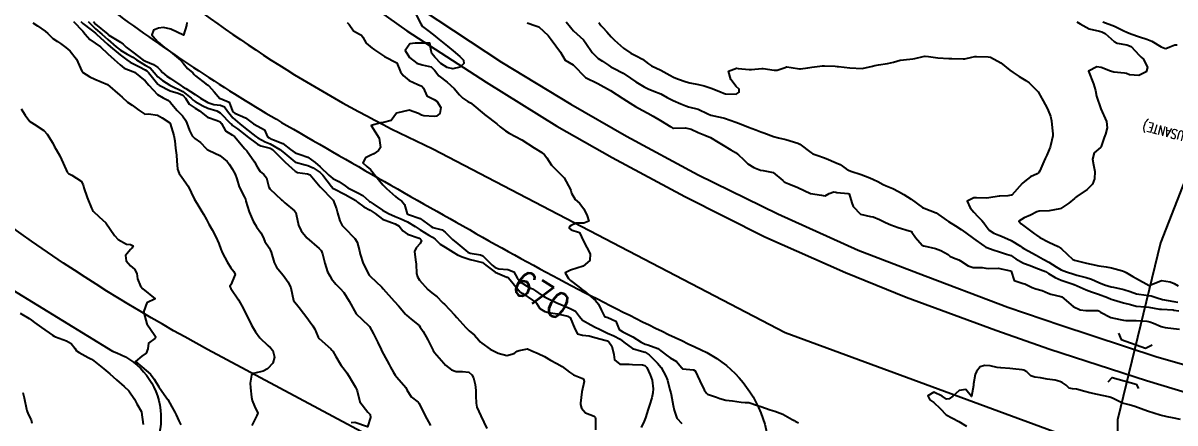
# Model space of a CAD drawing. Header units: metres. Extents: x 292545 to 299085, y 7450245 to 7463078.
# Drawn here: x 295336.5 to 295519.6, y 7462167.7 to 7462231.4 of the extents above; entities that cross this region are included whole.
import ezdxf
from ezdxf.enums import TextEntityAlignment as Align

# ---------------------------------------------------------------- set-up
doc = ezdxf.new("R2010")
doc.units = ezdxf.units.M
for name, color, linetype in [('Cotas', 45, 'Continuous'), ('Curvas de Nivel 1m', 11, 'Continuous'), ('Curvas de Nivel 5m', 15, 'Continuous'), ('Hidrografia', 140, 'Continuous'), ('Linha Férrea', 20, 'Continuous'), ('Pontes e viadutos', 190, 'Continuous'), ('TEXTO', 45, 'Continuous'), ('Vias Primárias', 230, 'Continuous')]:
    doc.layers.add(name, color=color, linetype=linetype)
doc.styles.add('ROMANS', font='romans', dxfattribs={"height": 0.2})
doc.styles.add('Style-STANDARD', font='STANDARD.shx')

msp = doc.modelspace()

# ---------------------------------------------------------------- linework, layer by layer
at = {"layer": 'Curvas de Nivel 1m', "flags": 128}
for points, elevation in [([(295345.66, 7462231.63), (295346.01, 7462231.31), (295347.29, 7462230.31), (295347.99, 7462229.76), (295348.16, 7462229.6), (295349.97, 7462227.94), (295350.36, 7462227.58), (295351.94, 7462226.29), (295352.98, 7462225.54), (295353.53, 7462225.14), (295353.93, 7462224.93), (295355.02, 7462224.42), (295355.92, 7462223.92), (295356.16, 7462223.75), (295356.41, 7462223.51), (295357.89, 7462221.64), (295357.97, 7462221.57), (295358.1, 7462221.49), (295359.88, 7462220.57), (295361.13, 7462220.2), (295361.87, 7462219.88), (295362.31, 7462219.43), (295362.87, 7462218.44), (295363.85, 7462217.81), (295364.55, 7462217.4), (295365.83, 7462216.41), (295367.32, 7462215.88), (295367.82, 7462215.67), (295368.06, 7462215.37), (295368.65, 7462214.2), (295369.79, 7462213.53), (295370.1, 7462213.34), (295371.77, 7462211.37), (295371.82, 7462211.32), (295372.04, 7462211.05), (295373.29, 7462209.3), (295373.73, 7462208.49), (295374.19, 7462207.76), (295374.76, 7462207.28), (295375.18, 7462206.74), (295375.55, 7462205.27), (295375.7, 7462205), (295377.58, 7462203.25), (295377.67, 7462203.17), (295378.13, 7462202.78), (295379.66, 7462201.5), (295379.77, 7462201.34), (295379.83, 7462201.23), (295379.91, 7462200.97), (295380.26, 7462199.22), (295380.7, 7462198.3), (295381.6, 7462197.2), (295383.59, 7462195.5), (295383.86, 7462195.18), (295384.09, 7462194.66), (295384.46, 7462193.17), (295384.91, 7462191.8), (295385.24, 7462191.16), (295385.53, 7462190.69), (295386.2, 7462189.83), (295386.92, 7462189.14), (295387.5, 7462188.49), (295388.34, 7462187.12), (295389.46, 7462185.11), (295391.43, 7462183.22), (295391.55, 7462183.09), (295392.23, 7462181.89), (295392.65, 7462181.07), (295392.89, 7462180.55), (295393.4, 7462179.41), (295393.57, 7462179.06), (295393.79, 7462178.66), (295394.69, 7462177.05), (295394.92, 7462176.61), (295395.35, 7462175.84), (295395.67, 7462175.36), (295395.93, 7462175.03), (295397.32, 7462173.39), (295397.53, 7462173.02), (295398.2, 7462171.9), (295399.29, 7462171.05), (295399.36, 7462170.99), (295399.45, 7462170.83), (295400.36, 7462168.98), (295401.25, 7462167.31)], 674), ([(295346.85, 7462231.62), (295348, 7462230.47), (295349.03, 7462229.59), (295349.97, 7462228.76), (295351.31, 7462227.57), (295351.96, 7462227.07), (295353.05, 7462226.44), (295353.94, 7462225.94), (295354.54, 7462225.52), (295355.92, 7462224.69), (295356.67, 7462224.24), (295357.35, 7462223.5), (295357.91, 7462222.82), (295358.65, 7462222.23), (295359.84, 7462221.46), (295359.89, 7462221.43), (295359.93, 7462221.42), (295361.88, 7462220.47), (295363.23, 7462219.42), (295363.54, 7462219.09), (295363.86, 7462218.86), (295365.08, 7462218.17), (295365.85, 7462217.8), (295367.27, 7462217.38), (295367.84, 7462217.09), (295369.54, 7462215.34), (295369.67, 7462215.2), (295369.81, 7462215.09), (295370.59, 7462214.54), (295371.8, 7462213.59), (295372.14, 7462213.32), (295373.78, 7462212.07), (295374.31, 7462211.82), (295375.77, 7462211.46), (295376.13, 7462211.27), (295377.75, 7462209.67), (295378.17, 7462209.25), (295379.73, 7462207.79), (295380.11, 7462207.61), (295381.72, 7462207.39), (295382.16, 7462207.2), (295383.7, 7462205.3), (295383.81, 7462205.18), (295385.67, 7462203.29), (295385.81, 7462203.16), (295386.31, 7462201.8), (295386.49, 7462201.15), (295386.86, 7462199.91), (295387.24, 7462199.14), (295387.43, 7462198.94), (295387.62, 7462198.77), (295389.22, 7462197.11), (295389.6, 7462196.49), (295389.99, 7462195.11), (295390.08, 7462194.6), (295390.56, 7462193.1), (295391.53, 7462191.26), (295391.61, 7462191.16), (295391.69, 7462191.09), (295393.51, 7462189.32), (295393.75, 7462189.06), (295395.48, 7462187.11), (295395.55, 7462187.04), (295396.16, 7462186.35), (295397.31, 7462185.02), (295397.46, 7462184.87), (295398.19, 7462184.27), (295399.44, 7462183.23), (295399.65, 7462182.99), (295400.1, 7462182.31), (295400.85, 7462180.98), (295401.4, 7462179.88), (295401.7, 7462179.27), (295401.89, 7462178.96), (295403.37, 7462177.23), (295403.63, 7462176.95), (295404.6, 7462176.17), (295405.35, 7462175.92), (295406.35, 7462175.91), (295407.35, 7462175.81), (295407.85, 7462175.4), (295408.1, 7462174.89), (295408.37, 7462173.84), (295408.48, 7462172.88), (295408.49, 7462172.07), (295408.52, 7462170.88), (295408.65, 7462170.24), (295409.27, 7462168.88), (295410.21, 7462166.87)], 673), ([(295347.68, 7462231.61), (295348.01, 7462231.17), (295349.95, 7462229.58), (295349.98, 7462229.55), (295350.14, 7462229.42), (295351.97, 7462228.3), (295352.41, 7462227.99), (295352.88, 7462227.55), (295353.95, 7462226.73), (295355.55, 7462225.51), (295355.93, 7462225.31), (295357.22, 7462224.78), (295357.92, 7462224.27), (295358.31, 7462223.88), (295358.66, 7462223.48), (295359.33, 7462222.89), (295359.9, 7462222.52), (295361.58, 7462221.44), (295361.89, 7462221.24), (295362.37, 7462220.95), (295363.87, 7462220), (295364.69, 7462219.4), (295365.86, 7462218.7), (295366.82, 7462218.41), (295367.85, 7462218.3), (295368.52, 7462218.03), (295368.97, 7462217.35), (295369.83, 7462216.29), (295370.93, 7462215.33), (295371.81, 7462214.63), (295373.5, 7462213.3), (295373.79, 7462213.09), (295374.99, 7462212.48), (295375.78, 7462212.14), (295377.3, 7462211.25), (295377.77, 7462210.89), (295379.69, 7462209.28), (295379.74, 7462209.25), (295379.79, 7462209.23), (295381.36, 7462208.83), (295381.74, 7462208.72), (295382.6, 7462208.33), (295383.73, 7462207.59), (295384.15, 7462207.18), (295385.5, 7462205.36), (295385.64, 7462205.16), (295385.7, 7462205.1), (295385.82, 7462205.04), (295387.69, 7462204.1), (295389.39, 7462203.11), (295389.67, 7462202.89), (295390.67, 7462202.1), (295391.66, 7462201.61), (295392.48, 7462201.07), (295393.64, 7462200.18), (295395.05, 7462199.63), (295395.63, 7462199.43), (295396.28, 7462199.03), (295396.88, 7462198.29), (295397.61, 7462197.79), (295399.45, 7462197.14), (295399.6, 7462197.05), (295399.68, 7462196.99), (295399.83, 7462196.76), (295399.6, 7462196.29), (295399, 7462195.59), (295398.75, 7462195), (295398.88, 7462193.68), (295398.98, 7462193), (295399.03, 7462191.5), (295399.18, 7462190.99), (295399.53, 7462190.46), (295400.87, 7462188.98), (295401.5, 7462188.46), (295402.34, 7462187.81), (295403.11, 7462186.95), (295403.3, 7462186.77), (295403.48, 7462186.61), (295405.08, 7462184.92), (295405.46, 7462184.51), (295406.88, 7462182.91), (295407.43, 7462182.41), (295408.25, 7462181.71), (295408.97, 7462180.88), (295409.17, 7462180.64), (295409.41, 7462180.43), (295410.77, 7462179.48), (295411.39, 7462179.14), (295412.05, 7462178.84), (295413.38, 7462178.45), (295414.58, 7462178.81), (295415.06, 7462179.13), (295415.39, 7462179.27), (295416.68, 7462179.5), (295417.39, 7462179.22), (295418.38, 7462178.77), (295419.38, 7462178.29), (295420.35, 7462177.72), (295421.37, 7462177.2), (295422.19, 7462176.72), (295423.35, 7462175.81), (295424.03, 7462175.38), (295425.34, 7462174.85), (295425.45, 7462174.8), (295425.61, 7462174.69), (295425.69, 7462174.33), (295425.31, 7462172.69), (295425.12, 7462170.87), (295425.12, 7462170.69), (295425.29, 7462170.08), (295425.93, 7462169.33), (295427.27, 7462168.82), (295427.46, 7462168.66), (295427.52, 7462168.41), (295427.53, 7462166.66)], 672), ([(295398.82, 7462233), (295399.75, 7462231.25), (295399.88, 7462230.99), (295400, 7462230.84), (295401.06, 7462230.04), (295401.99, 7462229.29), (295402.4, 7462228.96), (295403.96, 7462227.69), (295404.87, 7462226.93), (295405.94, 7462226.07), (295406.51, 7462225.48), (295406.58, 7462224.91), (295405.93, 7462224.34), (295404.8, 7462224.06), (295403.93, 7462224.28), (295402.91, 7462224.95), (295401.94, 7462225.96), (295401.48, 7462226.5), (295401.36, 7462226.97), (295401.16, 7462228.15), (295399.97, 7462228.15), (295398.82, 7462228.16), (295397.97, 7462228.04), (295397.23, 7462227.02), (295397.95, 7462225.87), (295399.12, 7462225), (295399.93, 7462224.7), (295401.35, 7462224.39), (295401.92, 7462223.87), (295402.59, 7462222.95), (295403.9, 7462221.94), (295405.04, 7462220.93), (295405.87, 7462219.95), (295406.39, 7462219.43), (295407.23, 7462218.9), (295407.64, 7462218.68), (295407.86, 7462218.53), (295409.78, 7462216.87), (295409.84, 7462216.82), (295410.06, 7462216.65), (295411.82, 7462215.31), (295412.35, 7462214.84), (295413.18, 7462214.21), (295413.8, 7462213.85), (295415.79, 7462212.8), (295417.77, 7462211.53), (295418.98, 7462210.76), (295419.41, 7462210.41), (295419.75, 7462209.9), (295420.53, 7462208.74), (295421.73, 7462207.52), (295422.51, 7462206.72), (295423.51, 7462204.9), (295423.57, 7462204.71), (295423.69, 7462204.3), (295424.29, 7462203.31), (295424.97, 7462202.69), (295425.66, 7462201.79), (295426.18, 7462200.67), (295426.46, 7462199.85), (295425.63, 7462199.51), (295424.45, 7462199.52), (295423.63, 7462199.16), (295423.36, 7462198.98), (295423.31, 7462198.71), (295423.62, 7462198.46), (295424.96, 7462198.03), (295425.6, 7462196.68), (295426.64, 7462194.67), (295426.63, 7462193.6), (295425.55, 7462192.68), (295423.55, 7462192.07), (295422.66, 7462191.6), (295423.21, 7462190.71), (295423.53, 7462190.39), (295424.83, 7462189.37), (295425.51, 7462188.87), (295425.75, 7462188.68), (295427.49, 7462187.23), (295427.97, 7462186.66), (295428.41, 7462185.71), (295428.95, 7462184.65), (295429.45, 7462184.51), (295430.74, 7462183.91), (295431.26, 7462182.61), (295431.36, 7462182.53), (295431.43, 7462182.49), (295431.83, 7462182.21), (295433.42, 7462181.45), (295434.79, 7462180.58), (295435.41, 7462180.29), (295435.82, 7462180.15), (295437.4, 7462179.56), (295438.77, 7462178.53), (295439.38, 7462178.1), (295440.39, 7462177.52), (295441.21, 7462176.5), (295441.26, 7462176.4), (295441.36, 7462176.32), (295443.09, 7462176.2), (295443.36, 7462176.03), (295444.08, 7462174.46), (295444.8, 7462172.98), (295445.13, 7462172.45), (295445.31, 7462172.31), (295446.74, 7462171.86), (295447.3, 7462171.62), (295448.24, 7462171.35), (295449.3, 7462171.23), (295450.66, 7462171.03), (295451.3, 7462170.99), (295451.9, 7462170.97), (295453.29, 7462170.53), (295453.78, 7462170.35), (295455.29, 7462169.81), (295456.01, 7462169.59), (295457.28, 7462169.14), (295458.77, 7462168.29), (295459.1, 7462168.12), (295459.26, 7462168.04), (295459.81, 7462167.73)], 669), ([(295422.85, 7462231.56), (295423.52, 7462230.71), (295423.73, 7462230.43), (295424, 7462230.15), (295425.59, 7462228.68), (295425.98, 7462228.19), (295426.98, 7462226.67), (295427.94, 7462225.75), (295428.61, 7462225.32), (295429.58, 7462224.64), (295429.8, 7462224.5), (295429.93, 7462224.42), (295430.35, 7462224.21), (295431.92, 7462223.37), (295433.05, 7462222.6), (295433.9, 7462222.02), (295435.25, 7462221.21), (295435.89, 7462220.9), (295436.79, 7462220.55), (295437.88, 7462220.08), (295438.89, 7462219.54), (295439.87, 7462219.06), (295441.1, 7462218.5), (295441.86, 7462218.17), (295442.3, 7462218.04), (295443.85, 7462217.64), (295445.35, 7462216.94), (295445.84, 7462216.72), (295447.09, 7462216.43), (295447.83, 7462216.28), (295448.02, 7462216.23), (295449.83, 7462215.61), (295450.69, 7462215.26), (295451.82, 7462214.8), (295452.99, 7462214.36), (295453.81, 7462214.05), (295454.25, 7462213.9), (295455.8, 7462213.34), (295456.59, 7462213.11), (295457.79, 7462212.84), (295459.66, 7462212.28), (295459.78, 7462212.22), (295459.98, 7462212.08), (295461.77, 7462210.75), (295462.09, 7462210.58), (295463, 7462210.24), (295463.58, 7462210.05), (295463.76, 7462209.98), (295464.19, 7462209.8), (295465.75, 7462209.13), (295466.4, 7462208.85), (295467.35, 7462208.19), (295467.74, 7462207.94), (295468.11, 7462207.8), (295469.73, 7462207.27), (295471.15, 7462206.72), (295471.72, 7462206.47), (295472.38, 7462206.13), (295473.25, 7462205.66), (295473.71, 7462205.46), (295474.78, 7462205.02), (295475.7, 7462204.58), (295476.56, 7462204.08), (295477.68, 7462203.32), (295479.51, 7462202.04), (295479.61, 7462201.98), (295479.66, 7462201.97), (295479.77, 7462201.93), (295481.65, 7462201.19), (295483.32, 7462200), (295483.64, 7462199.78), (295484.75, 7462199.1), (295485.63, 7462198.51), (295486.39, 7462197.96), (295487.61, 7462197.1), (295489.23, 7462195.93), (295489.59, 7462195.73), (295490.91, 7462195.23), (295491.58, 7462195.01), (295492.86, 7462194.61), (295493.58, 7462194.36), (295493.89, 7462194.19), (295494.36, 7462193.87), (295495.11, 7462193.4), (295495.56, 7462193.18), (295496.62, 7462192.78), (295497.55, 7462192.42), (295499.05, 7462191.81), (295499.54, 7462191.53), (295500.59, 7462190.86), (295501.53, 7462190.46), (295503.48, 7462189.81), (295503.52, 7462189.79), (295503.62, 7462189.76), (295505.51, 7462188.93), (295506.36, 7462188.58), (295507.51, 7462188.2), (295508.92, 7462187.7), (295509.5, 7462187.45), (295509.88, 7462187.3), (295511.49, 7462186.87), (295512.57, 7462186.57), (295513.48, 7462186.34), (295514.91, 7462186.2), (295515.48, 7462186.16), (295517.21, 7462185.86), (295517.48, 7462185.83), (295519.34, 7462185.71), (295519.47, 7462185.69), (295520.28, 7462185.56)], 667), ([(295508.17, 7462231.56), (295510.01, 7462230.85), (295511.51, 7462230.15), (295512, 7462229.92), (295512.63, 7462229.65), (295513.99, 7462229.19), (295515.19, 7462228.82), (295515.98, 7462228.46), (295517.46, 7462227.6), (295517.97, 7462227.37), (295518.21, 7462227.34), (295518.85, 7462227.58), (295519.63, 7462227.92), (295519.98, 7462227.91)], 664), ([(295338.01, 7462231.4), (295338.79, 7462230.92), (295339.99, 7462230.09), (295340.4, 7462229.69), (295341.21, 7462228.91), (295341.97, 7462228.41), (295342.45, 7462228.14), (295343.09, 7462227.66), (295343.55, 7462227.25), (295343.96, 7462226.9), (295344.99, 7462225.64), (295345.81, 7462223.73), (295345.86, 7462223.63), (295345.91, 7462223.56), (295347.12, 7462222.82), (295347.9, 7462222.42), (295349.89, 7462221.58), (295351.87, 7462219.9), (295352.23, 7462219.55), (295353.08, 7462218.76), (295353.85, 7462218.31), (295354.9, 7462217.52), (295355.84, 7462216.89), (295356.42, 7462216.92), (295357.84, 7462216.71), (295358.62, 7462216.27), (295359.82, 7462215.5), (295359.86, 7462215.46), (295359.89, 7462215.39), (295360.43, 7462213.45), (295360.6, 7462212.63), (295360.72, 7462211.45), (295360.87, 7462210.33), (295360.93, 7462209.45), (295361.05, 7462208.13), (295361.33, 7462207.44), (295361.72, 7462206.87), (295362.71, 7462205.43), (295363.67, 7462203.42), (295364.44, 7462202.18), (295364.92, 7462201.4), (295365.19, 7462200.94), (295365.64, 7462200.1), (295366.04, 7462199.39), (295366.55, 7462198.45), (295367.11, 7462197.37), (295367.59, 7462196.3), (295367.95, 7462195.37), (295368.19, 7462194.75), (295368.91, 7462193.36), (295369.54, 7462192.4), (295370.02, 7462191.83), (295370.23, 7462191.34), (295369.52, 7462189.72), (295369.38, 7462189.49), (295369.39, 7462189.35), (295369.51, 7462189.14), (295370.72, 7462187.33), (295371, 7462186.85), (295371.47, 7462185.98), (295371.82, 7462185.32), (295372.16, 7462184.61), (295372.81, 7462183.31), (295373.42, 7462182.22), (295374.13, 7462181.29), (295375.4, 7462180.04), (295375.82, 7462179.7), (295376.2, 7462179.27), (295376.45, 7462178.19), (295376.2, 7462177.27), (295375.35, 7462176.37), (295374.66, 7462175.97), (295373.35, 7462175.68), (295373.03, 7462175.62), (295372.78, 7462175.31), (295372.6, 7462174.04), (295372.63, 7462173.31), (295372.78, 7462171.82), (295372.89, 7462171.3), (295373.28, 7462170.38), (295373.79, 7462169.29), (295373.66, 7462168.9), (295373.26, 7462168.17), (295372.85, 7462167.31)], 676), ([(295362.53, 7462231.43), (295362.48, 7462230.96), (295361.98, 7462229.44), (295360, 7462230.41), (295358.83, 7462230.64), (295358, 7462230.58), (295357.24, 7462230.25), (295356.98, 7462229.5), (295357.41, 7462228.92), (295357.97, 7462228.35), (295358.97, 7462227.47), (295359.95, 7462226.78), (295361.51, 7462225.44), (295361.93, 7462224.96), (295362.61, 7462224.12), (295363.49, 7462223.42), (295363.7, 7462223.2), (295363.91, 7462222.95), (295365.57, 7462221.72), (295365.89, 7462221.51), (295366.03, 7462221.39), (295366.85, 7462220.41), (295367.76, 7462219.37), (295367.86, 7462219.36), (295369.27, 7462218.76), (295369.79, 7462217.34), (295369.84, 7462217.25), (295370.15, 7462217.03), (295371.83, 7462216.26), (295373.12, 7462215.31), (295373.81, 7462214.96), (295374.89, 7462214.37), (295375.37, 7462213.28), (295375.6, 7462213.08), (295375.79, 7462212.99), (295376.28, 7462212.78), (295377.78, 7462212.19), (295379.03, 7462211.24), (295379.77, 7462210.71), (295380.54, 7462210.44), (295381.76, 7462210.02), (295382.91, 7462209.19), (295383.74, 7462208.49), (295385.09, 7462207.17), (295385.72, 7462206.62), (295386.69, 7462206.13), (295387.71, 7462205.46), (295388.14, 7462205.13), (295389.69, 7462204.34), (295390.52, 7462203.94), (295391.47, 7462203.08), (295391.57, 7462202.98), (295391.67, 7462202.92), (295392.13, 7462202.62), (295393.66, 7462201.58), (295394.59, 7462201.05), (295395.65, 7462200.56), (295396.43, 7462200.24), (295397.63, 7462199.71), (295398.83, 7462199), (295399.62, 7462198.48), (295400.99, 7462197.6), (295401.61, 7462197.28), (295401.8, 7462197.16), (295401.99, 7462196.96), (295402.8, 7462196.16), (295403.59, 7462195.73), (295404.88, 7462194.93), (295405.58, 7462194.46), (295406.31, 7462194.18), (295407.56, 7462193.76), (295408.27, 7462193.6), (295409.56, 7462193.24), (295410.08, 7462192.86), (295411.54, 7462191.75), (295413.43, 7462190.94), (295413.53, 7462190.92), (295413.6, 7462190.89), (295413.65, 7462190.83), (295414.42, 7462189.91), (295415.32, 7462188.8), (295415.39, 7462188.69), (295415.5, 7462188.61), (295415.94, 7462188.35), (295417.49, 7462187.29), (295417.79, 7462187.08), (295418.12, 7462186.77), (295418.67, 7462185.96), (295419.47, 7462185.45), (295420.02, 7462185.3), (295421.47, 7462185.07), (295423.13, 7462184.71), (295423.46, 7462184.51), (295424.24, 7462182.7), (295424.66, 7462181.93), (295425.42, 7462181.7), (295426.51, 7462181.58), (295427.42, 7462181.33), (295429.2, 7462180.85), (295429.41, 7462180.78), (295429.51, 7462180.74), (295429.65, 7462180.64), (295430.08, 7462179.95), (295430.43, 7462178.62), (295430.55, 7462177.79), (295431.37, 7462177.11), (295432.88, 7462177.08), (295433.37, 7462177.04), (295434.98, 7462176.96), (295435.37, 7462176.87), (295435.53, 7462176.74), (295435.66, 7462176.57), (295436.18, 7462175.39), (295436.49, 7462174.55), (295436.7, 7462173.18), (295436.62, 7462172.55), (295436.48, 7462171.73), (295436.11, 7462170.56), (295435.9, 7462169.95), (295435.47, 7462168.57), (295435.26, 7462168.04), (295434.79, 7462167.03)], 671), ([(295416.63, 7462231.41), (295418, 7462230.92), (295418.47, 7462230.77), (295419.99, 7462229.37), (295420.48, 7462228.75), (295421.95, 7462226.73), (295422.67, 7462225.45), (295423.93, 7462224.7), (295425.91, 7462222.68), (295427.9, 7462221.76), (295429.88, 7462220.63), (295431.87, 7462219.36), (295433.02, 7462218.6), (295433.86, 7462218.08), (295434.92, 7462217.5), (295435.84, 7462217.01), (295436.69, 7462216.55), (295437.83, 7462215.87), (295439.5, 7462214.83), (295439.81, 7462214.64), (295439.93, 7462214.63), (295441.82, 7462214.72), (295442.74, 7462214.48), (295443.81, 7462213.95), (295444.88, 7462213.53), (295445.8, 7462213.15), (295447.01, 7462212.43), (295447.79, 7462211.92), (295449.01, 7462211.17), (295449.77, 7462210.75), (295450.27, 7462210.39), (295451.03, 7462209.65), (295451.75, 7462208.94), (295452.66, 7462208.36), (295453.74, 7462207.98), (295454.16, 7462207.92), (295455.73, 7462207.58), (295457.31, 7462206.31), (295457.52, 7462206.11), (295457.71, 7462205.98), (295458.24, 7462205.76), (295459.7, 7462205.22), (295461.69, 7462204.26), (295463.44, 7462203.99), (295463.69, 7462203.91), (295464.03, 7462203.88), (295464.65, 7462204.22), (295465.4, 7462204.51), (295465.7, 7462204.44), (295465.88, 7462204.39), (295467.69, 7462204.24), (295467.83, 7462204.18), (295468.25, 7462202.75), (295468.49, 7462202.18), (295469.66, 7462200.97), (295471.22, 7462200.57), (295471.65, 7462200.54), (295472.66, 7462200.12), (295473.32, 7462199.79), (295473.64, 7462199.63), (295474.48, 7462199.26), (295475.63, 7462198.85), (295477.37, 7462198.33), (295477.62, 7462198.27), (295477.73, 7462198.18), (295477.79, 7462198.07), (295478.41, 7462197.26), (295479.45, 7462196.04), (295479.53, 7462195.98), (295479.59, 7462195.94), (295479.73, 7462195.91), (295481.59, 7462195.47), (295482.44, 7462195.16), (295483.58, 7462194.54), (295483.87, 7462194.29), (295484.45, 7462193.99), (295485.29, 7462193.7), (295485.57, 7462193.55), (295486.76, 7462192.75), (295487.56, 7462192.49), (295489, 7462192.49), (295489.56, 7462192.36), (295489.96, 7462192.33), (295491.56, 7462192.34), (295493.47, 7462191.96), (295493.55, 7462191.93), (295493.58, 7462191.91), (295493.62, 7462191.88), (295494.08, 7462190.42), (295495.52, 7462189.9), (295495.8, 7462189.85), (295496.95, 7462189.27), (295497.52, 7462189.07), (295498.54, 7462188.79), (295499.51, 7462188.37), (295499.92, 7462188.22), (295501.5, 7462187.84), (295501.67, 7462187.78), (295503.48, 7462186.27), (295504.59, 7462185.75), (295505.47, 7462185.64), (295507.37, 7462185.61), (295507.47, 7462185.59), (295507.82, 7462185.35), (295509.46, 7462184.5), (295510.92, 7462184.22), (295511.46, 7462184.1), (295511.84, 7462184.05), (295513.46, 7462184.03), (295515.16, 7462183.92), (295515.46, 7462183.88), (295515.67, 7462183.83), (295516.23, 7462183.61), (295517.45, 7462183.08), (295518.1, 7462182.93), (295519.44, 7462182.77), (295520.37, 7462182.63)], 668), ([(295428.01, 7462231.47), (295428.35, 7462231), (295428.65, 7462230.65), (295429.31, 7462229.95), (295429.99, 7462229.19), (295430.51, 7462228.62), (295431.96, 7462227.36), (295433.1, 7462226.6), (295433.95, 7462226.17), (295434.97, 7462225.6), (295435.94, 7462224.86), (295436.42, 7462224.56), (295437.92, 7462223.88), (295439.33, 7462223.1), (295439.91, 7462222.78), (295440.56, 7462222.5), (295441.9, 7462222.04), (295442.52, 7462221.86), (295443.89, 7462221.57), (295444.81, 7462221.37), (295445.89, 7462221.02), (295447.37, 7462220.43), (295447.88, 7462220.23), (295448.17, 7462220.12), (295449.88, 7462220.04), (295450.33, 7462220.39), (295450.34, 7462220.85), (295449.89, 7462221.28), (295449.01, 7462222.41), (295448.65, 7462223.69), (295449.93, 7462224.17), (295450.17, 7462224.15), (295451.93, 7462224), (295452.3, 7462223.99), (295453.93, 7462224.14), (295454.14, 7462224.14), (295455.93, 7462223.86), (295456.37, 7462223.87), (295457.66, 7462224.3), (295457.86, 7462224.38), (295457.93, 7462224.39), (295458.6, 7462224.29), (295459.93, 7462224.1), (295460.1, 7462224.1), (295461.29, 7462224.26), (295461.93, 7462224.34), (295463.61, 7462224.56), (295463.94, 7462224.58), (295465.63, 7462224.52), (295465.94, 7462224.48), (295466.17, 7462224.45), (295467.93, 7462224.25), (295469.93, 7462224.16), (295471.57, 7462224.51), (295471.94, 7462224.59), (295472.51, 7462224.7), (295473.94, 7462224.95), (295474.88, 7462225.17), (295475.95, 7462225.44), (295477.48, 7462225.6), (295477.95, 7462225.66), (295478.26, 7462225.74), (295479.59, 7462226.04), (295479.89, 7462226.11), (295479.95, 7462226.11), (295480.44, 7462226.04), (295481.95, 7462225.83), (295483.69, 7462225.73), (295483.95, 7462225.75), (295484.18, 7462225.75), (295485.95, 7462225.68), (295486.22, 7462225.7), (295487.34, 7462225.96), (295487.84, 7462226.07), (295487.95, 7462226.07), (295488.07, 7462226.07), (295489.95, 7462225.99), (295490.33, 7462225.92), (295491.94, 7462225.04), (295493.39, 7462223.89), (295493.92, 7462223.49), (295494.89, 7462222.84), (295495.91, 7462222.22), (295496.46, 7462221.84), (295497.89, 7462220.42), (295498.11, 7462220.05), (295498.23, 7462219.82), (295498.69, 7462219), (295499.34, 7462217.81), (295499.5, 7462217.46), (295499.84, 7462216.54), (295500.01, 7462215.8), (295500.19, 7462214.18), (295500.22, 7462213.8), (295500.21, 7462213.41), (295499.85, 7462211.81), (295499.78, 7462211.62), (295499.25, 7462210.33), (295499.02, 7462209.82), (295498.63, 7462208.94), (295498.16, 7462207.83), (295497.99, 7462207.57), (295497.73, 7462207.4), (295496.68, 7462206.88), (295495.72, 7462206.18), (295495.37, 7462205.86), (295493.69, 7462203.99), (295493.62, 7462203.96), (295493.09, 7462203.89), (295491.78, 7462203.82), (295491.69, 7462203.81), (295490.07, 7462203.54), (295489.69, 7462203.5), (295488.08, 7462203.55), (295487.69, 7462203.55), (295486.59, 7462203.05), (295487.07, 7462201.96), (295487.66, 7462201.26), (295488.31, 7462200.6), (295488.96, 7462199.93), (295489.28, 7462199.56), (295489.63, 7462199.02), (295490.1, 7462198.4), (295490.84, 7462197.91), (295491.62, 7462197.6), (295492.07, 7462197.45), (295493.61, 7462196.75), (295495.06, 7462195.86), (295495.37, 7462195.64), (295495.59, 7462195.5), (295496.31, 7462195.12), (295497.58, 7462194.42), (295498.68, 7462193.82), (295499.57, 7462193.32), (295500.78, 7462192.57), (295501.55, 7462192.12), (295502.38, 7462191.77), (295503.54, 7462191.39), (295504.05, 7462191.24), (295505.53, 7462190.86), (295506.4, 7462190.59), (295507.53, 7462190.06), (295508.43, 7462189.7), (295509.52, 7462189.41), (295509.87, 7462189.33), (295511.52, 7462188.99), (295512.5, 7462188.64), (295513.51, 7462188.27), (295515.09, 7462188.04), (295515.51, 7462188.02), (295515.87, 7462187.97), (295516.97, 7462187.6), (295517.5, 7462187.44), (295517.68, 7462187.4), (295519.49, 7462187.04), (295520.12, 7462186.93)], 666), ([(295336.18, 7462217.74), (295336.79, 7462216.69), (295337.57, 7462215.72), (295337.82, 7462215.52), (295338.25, 7462215.28), (295339.8, 7462214.25), (295340.33, 7462213.69), (295341.21, 7462212.26), (295341.49, 7462211.68), (295341.77, 7462211.22), (295342.33, 7462210.24), (295342.6, 7462209.67), (295343.35, 7462208.03), (295343.5, 7462207.65), (295343.59, 7462207.52), (295343.72, 7462207.44), (295344.23, 7462207.14), (295345.71, 7462206.2), (295346.05, 7462205.63), (295346.17, 7462205.15), (295346.67, 7462203.62), (295347.37, 7462201.9), (295347.51, 7462201.61), (295347.65, 7462201.43), (295348.57, 7462200.52), (295349.63, 7462199.58), (295351.03, 7462197.57), (295351.6, 7462196.95), (295352.93, 7462196.2), (295353.59, 7462196.12), (295353.99, 7462195.94), (295353.76, 7462195.54), (295353.58, 7462195.35), (295352.75, 7462194.37), (295352.88, 7462193.55), (295353.55, 7462192.72), (295354.22, 7462192.21), (295354.56, 7462191.52), (295354.69, 7462190.69), (295355.13, 7462189.52), (295355.51, 7462189.09), (295357.48, 7462187.49), (295356.16, 7462186.82), (295355.69, 7462185.51), (295355.69, 7462185.28), (295356.17, 7462183.5), (295357.42, 7462181.65), (295357.52, 7462181.49), (295357.54, 7462181.36), (295357.41, 7462181.18), (295356.45, 7462180.45), (295356.3, 7462179.5), (295356.04, 7462178.85), (295355.38, 7462178.36), (295354.37, 7462177.53), (295355.36, 7462176.65), (295356.76, 7462175.5), (295357.33, 7462174.69), (295358.07, 7462173.48), (295359.3, 7462171.73), (295359.48, 7462171.47), (295360.15, 7462170.32), (295360.61, 7462169.45), (295360.82, 7462169), (295361.26, 7462168.07), (295361.57, 7462167.44)], 677), ([(295336, 7462185.2), (295337.45, 7462184.37), (295337.82, 7462184.1), (295338.3, 7462183.72), (295339.43, 7462182.92), (295341.14, 7462181.68), (295341.41, 7462181.54), (295341.64, 7462181.45), (295343.4, 7462180.79), (295344.15, 7462180.4), (295344.69, 7462179.64), (295344.96, 7462179.21), (295345.39, 7462178.93), (295346.84, 7462178.15), (295347.38, 7462177.88), (295347.54, 7462177.77), (295347.75, 7462177.6), (295349.35, 7462176.36), (295350.27, 7462175.57), (295351.33, 7462174.61), (295352.58, 7462173.55), (295353.31, 7462172.82), (295354.2, 7462171.53), (295354.56, 7462170.8), (295355.27, 7462169.59), (295355.32, 7462169.51), (295355.33, 7462169.45), (295355.58, 7462167.51)], 678), ([(295520.55, 7462168.28), (295519.27, 7462168.55), (295518.41, 7462168.72), (295517.28, 7462168.98), (295515.28, 7462169.62), (295513.29, 7462170.34), (295512.36, 7462170.59), (295511.3, 7462170.86), (295509.69, 7462171.69), (295509.31, 7462171.85), (295509.1, 7462171.91), (295507.32, 7462172.25), (295506.1, 7462172.5), (295505.32, 7462172.74), (295503.97, 7462173.11), (295503.33, 7462173.16), (295502.85, 7462173.29), (295502.35, 7462173.77), (295501.72, 7462174.17), (295501.34, 7462174.33), (295500.62, 7462174.52), (295499.34, 7462174.72), (295498.25, 7462174.92), (295497.35, 7462175.04), (295496.74, 7462175.24), (295496.08, 7462175.85), (295495.64, 7462176.13), (295495.37, 7462176.2), (295493.85, 7462176.36), (295493.37, 7462176.41), (295491.95, 7462176.48), (295491.37, 7462176.56), (295490.27, 7462176.81), (295489.37, 7462176.89), (295488.67, 7462176.64), (295488.08, 7462175.94), (295487.88, 7462175.42), (295487.62, 7462173.95), (295487.59, 7462173.69), (295487.31, 7462171.95), (295486.39, 7462173.03), (295485.32, 7462172.89), (295484.34, 7462171.99), (295483.75, 7462171.55), (295483.31, 7462171.53), (295482.62, 7462172.01), (295481.32, 7462172.62), (295480.34, 7462172.03), (295480.68, 7462171.4), (295481.3, 7462170.99), (295482.32, 7462170.01), (295483.27, 7462169.03), (295485.26, 7462167.98), (295486.5, 7462167.2)], 668), ([(295336.46, 7462172.59), (295336.67, 7462171.74), (295337.05, 7462169.95), (295337.09, 7462169.73), (295337.27, 7462169.15), (295337.77, 7462168.23), (295337.86, 7462167.72)], 679)]:
    msp.add_lwpolyline(points, dxfattribs=dict(at, elevation=elevation))
at = {"layer": 'Curvas de Nivel 5m', "flags": 128}
for points, elevation in [([(295344.52, 7462231.64), (295345.99, 7462230.07), (295346.37, 7462229.62), (295347.11, 7462228.75), (295347.97, 7462228.18), (295348.77, 7462227.59), (295349.95, 7462226.46), (295350.99, 7462225.57), (295351.92, 7462224.7), (295352.57, 7462224.2), (295353.91, 7462223.66), (295354.22, 7462223.53), (295355.9, 7462222.18), (295356.49, 7462221.5), (295357.87, 7462220), (295358.75, 7462219.48), (295359.5, 7462219.11), (295359.86, 7462218.76), (295361, 7462217.45), (295361.83, 7462216.59), (295362.32, 7462215.93), (295362.54, 7462215.43), (295362.94, 7462214.29), (295363.39, 7462213.42), (295363.79, 7462213.02), (295364.71, 7462212.34), (295365.6, 7462211.39), (295365.77, 7462211.24), (295366.07, 7462211.08), (295367.76, 7462210.27), (295368.94, 7462209.35), (295369.28, 7462208.89), (295369.73, 7462208.15), (295370.2, 7462207.34), (295370.46, 7462206.58), (295370.87, 7462205.33), (295371.68, 7462203.66), (295371.85, 7462203.32), (295371.93, 7462203.05), (295372.45, 7462201.31), (295373.09, 7462199.85), (295373.38, 7462199.3), (295373.62, 7462198.94), (295374.3, 7462197.98), (295374.64, 7462197.28), (295374.95, 7462196.63), (295375.59, 7462195.61), (295375.78, 7462195.27), (295375.91, 7462194.93), (295376.43, 7462193.27), (295376.8, 7462192.52), (295377.54, 7462191.6), (295377.83, 7462191.25), (295378.61, 7462190.15), (295379.06, 7462189.23), (295379.48, 7462187.23), (295380.37, 7462186.11), (295381.1, 7462185.21), (295381.46, 7462184.75), (295382.56, 7462183.19), (295382.87, 7462182.63), (295383.41, 7462181.38), (295383.54, 7462181.18), (295385.4, 7462179.5), (295385.57, 7462179.33), (295385.72, 7462179.16), (295386.21, 7462178.32), (295386.9, 7462177.14), (295387.09, 7462176.86), (295387.36, 7462176.5), (295387.94, 7462175.71), (295388.32, 7462175.12), (295388.69, 7462174.48), (295389.33, 7462173.45), (295389.51, 7462173.11), (295389.59, 7462172.83), (295390.04, 7462171.1), (295391.28, 7462169.43), (295391.46, 7462169.27), (295391.65, 7462169.08), (295391.74, 7462168.61), (295391.24, 7462167.09), (295389.25, 7462167.82), (295388.65, 7462167.73)], 675), ([(295504.02, 7462231.56), (295504.55, 7462231.22), (295506, 7462230.44), (295507.63, 7462230.08), (295508, 7462229.99), (295508.56, 7462229.7), (295509.98, 7462228.45), (295510.48, 7462228.19), (295511.98, 7462227.9), (295512.66, 7462227.65), (295513.96, 7462226.24), (295514.27, 7462225.95), (295514.66, 7462225.63), (295515.28, 7462224.27), (295515.08, 7462223.62), (295513.92, 7462223.03), (295512.43, 7462223.14), (295511.92, 7462223.32), (295511.64, 7462223.38), (295509.92, 7462223.56), (295509.4, 7462223.7), (295507.93, 7462224.3), (295507.24, 7462224.41), (295505.92, 7462223.73), (295506.71, 7462221.72), (295506.99, 7462220.62), (295507.18, 7462219.72), (295507.85, 7462217.71), (295508.78, 7462215.7), (295508.84, 7462214.68), (295508.59, 7462213.7), (295508.37, 7462213.14), (295507.91, 7462211.71), (295507.87, 7462211.62), (295507.78, 7462211.56), (295506.8, 7462210.69), (295506.53, 7462209.72), (295506.69, 7462208.78), (295506.89, 7462207.72), (295506.87, 7462206.57), (295506.54, 7462205.72), (295505.7, 7462204.88), (295504.05, 7462203.76), (295503.85, 7462203.6), (295503.69, 7462203.43), (295502.76, 7462202.69), (295501.67, 7462201.95), (295501.56, 7462201.88), (295501.35, 7462201.78), (295499.66, 7462201.47), (295498.07, 7462201.41), (295497.66, 7462201.31), (295496.7, 7462200.79), (295495.65, 7462200.38), (295494.84, 7462199.86), (295495.18, 7462199.4), (295495.64, 7462199.12), (295497.32, 7462197.83), (295497.62, 7462197.6), (295498.18, 7462197.26), (295499.6, 7462196.5), (295501.09, 7462195.79), (295501.41, 7462195.6), (295501.59, 7462195.43), (295503.42, 7462193.76), (295503.57, 7462193.68), (295503.68, 7462193.65), (295505.56, 7462193.17), (295506.31, 7462192.98), (295507.56, 7462192.72), (295508.7, 7462192.56), (295509.55, 7462192.41), (295511.28, 7462191.94), (295511.55, 7462191.85), (295511.89, 7462191.66), (295512.95, 7462191.06), (295513.53, 7462190.73), (295515.52, 7462189.62), (295517.53, 7462190.39), (295518.91, 7462190.19), (295519.53, 7462189.9), (295520.17, 7462189.56)], 665), ([(295388.01, 7462231.45), (295388.34, 7462231.13), (295389.02, 7462230.15), (295389.99, 7462229.59), (295390.31, 7462229.43), (295390.52, 7462229.1), (295391.03, 7462228.15), (295391.97, 7462227.36), (295392.13, 7462227.25), (295392.35, 7462227.08), (295393.95, 7462226.03), (295395.93, 7462225.04), (295396.49, 7462223.6), (295396.9, 7462223.03), (295397.9, 7462222.24), (295399.27, 7462221.61), (295399.89, 7462221.3), (295400.15, 7462220.99), (295400.66, 7462219.77), (295401.87, 7462219.19), (295402.27, 7462218.96), (295402.89, 7462217.91), (295402.73, 7462216.95), (295402.22, 7462216.57), (295401.84, 7462216.48), (295400.19, 7462216.63), (295399.84, 7462216.73), (295399.37, 7462216.99), (295397.85, 7462217.51), (295395.84, 7462217.04), (295395, 7462215.87), (295393.82, 7462215.56), (295393.37, 7462215.51), (295391.81, 7462215.08), (295393.12, 7462213.07), (295393.3, 7462211.54), (295392.99, 7462211.07), (295392.27, 7462210.58), (295391.76, 7462210.33), (295390.94, 7462209.91), (295390.53, 7462209.1), (295391.17, 7462208.52), (295391.73, 7462208.06), (295392.54, 7462207.07), (295393.7, 7462205.65), (295394.27, 7462205.05), (295395.68, 7462203.77), (295396.08, 7462203.44), (295396.71, 7462203.02), (295397.15, 7462202.5), (295397.57, 7462201.01), (295397.65, 7462200.94), (295397.76, 7462200.9), (295399.64, 7462200.28), (295401.36, 7462198.97), (295401.62, 7462198.85), (295403.12, 7462198.45), (295403.61, 7462198.11), (295404.75, 7462196.93), (295405.6, 7462196.23), (295407.18, 7462194.9), (295407.57, 7462194.74), (295409.2, 7462194.51), (295409.57, 7462194.33), (295411.08, 7462192.85), (295411.55, 7462192.48), (295412.13, 7462192.26), (295413.55, 7462192.15), (295414.5, 7462191.78), (295415.04, 7462190.81), (295415.52, 7462190.18), (295416.98, 7462189.31), (295417.51, 7462189.06), (295417.94, 7462188.77), (295418.86, 7462188.12), (295419.49, 7462187.75), (295421.37, 7462186.85), (295421.48, 7462186.79), (295421.6, 7462186.73), (295423.48, 7462185.96), (295424.31, 7462185.53), (295424.95, 7462184.69), (295425.45, 7462184.09), (295426.78, 7462183.33), (295427.44, 7462183), (295428.12, 7462182.65), (295429.43, 7462182.04), (295430.41, 7462181.61), (295431.42, 7462181.05), (295431.99, 7462180.6), (295433.4, 7462179.6), (295434.8, 7462179.17), (295435.39, 7462178.99), (295436.06, 7462178.56), (295436.73, 7462177.9), (295437.37, 7462177.26), (295437.97, 7462176.53), (295438.69, 7462175.18), (295438.93, 7462174.52), (295439.32, 7462173.01), (295439.48, 7462172.52), (295439.55, 7462172.28), (295439.86, 7462170.51), (295440.01, 7462169.78), (295440.46, 7462168.51), (295441.25, 7462167.65)], 670)]:
    msp.add_lwpolyline(points, dxfattribs=dict(at, elevation=elevation))
at = {"layer": 'Hidrografia', "elevation": 682.88}
msp.add_lwpolyline([(295522.18, 7462208.74), (295517.37, 7462196.38), (295510.49, 7462168.22), (295510.49, 7462137.31), (295509.11, 7462116.7), (295498.8, 7462093.35), (295488.48, 7462079.61), (295476.1, 7462064.5), (295439.6, 7462052.94), (295435.27, 7462051.9), (295427.83, 7462050.86), (295419.18, 7462053.11), (295411.91, 7462050.86), (295406.9, 7462047.58), (295404.99, 7462043.43), (295404.82, 7462038.25), (295403.26, 7462033.07), (295401.88, 7462027.19), (295401.01, 7462022.53), (295399.8, 7462017.17), (295397.03, 7462013.19), (295394.02, 7462004.34)], dxfattribs=at)
at = {"layer": 'Linha Férrea', "linetype": 'Continuous'}
for points in [[(295386.77, 7462237.81), (295397.49, 7462230.15), (295410.11, 7462221.96), (295421.37, 7462214.94), (295430.17, 7462209.97), (295441.7, 7462203.76), (295454.44, 7462197.35), (295467.27, 7462191.65), (295476.88, 7462187.73), (295491.16, 7462182.49), (295499.77, 7462179.47), (295515.11, 7462174.47), (295531.06, 7462169.67)], [(295399.95, 7462233.47), (295412.57, 7462225.15), (295423.6, 7462218.44), (295432.43, 7462213.35), (295443.81, 7462207.19), (295456.48, 7462201), (295469.29, 7462195.25), (295478.81, 7462191.57), (295493.06, 7462186.14), (295501.51, 7462183.29), (295516.78, 7462178.24), (295532.57, 7462173.76)]]:
    msp.add_lwpolyline(points, dxfattribs=at)
at = {"layer": 'Pontes e viadutos'}
for points in [[(295510.65, 7462182.04), (295511.07, 7462180.99), (295514.95, 7462179.63), (295516, 7462180.15)], [(295509.02, 7462174.26), (295509.64, 7462174.94), (295513.46, 7462173.92), (295513.87, 7462173.24)]]:
    msp.add_lwpolyline(points, dxfattribs=at)
at = {"layer": 'Vias Primárias', "elevation": 699.68}
for points in [[(295202.25, 7462384.07), (295215.89, 7462369.28), (295231.7, 7462352.97), (295252.53, 7462335.53), (295281.68, 7462310.7), (295323.32, 7462269.08, 0.032873), (295361.52, 7462235.61, 0.055163), (295401.65, 7462211.36), (295457.69, 7462182.15), (295544.9, 7462149.99)], [(295196.54, 7462378.31), (295228.97, 7462345.61), (295263.32, 7462316.32), (295296.76, 7462284.67), (295329.22, 7462252.01, 0.039308), (295352.47, 7462232.04, 0.026327), (295378.43, 7462215.08, 0.003722), (295411.61, 7462196.15, 0.018564), (295444.33, 7462179.37, -0.426432), (295453.03, 7462153.77, -0.324514), (295426.39, 7462147.01), (295365.83, 7462179.44, -0.059925), (295312.11, 7462217.11, -0.024009), (295290.75, 7462238.21, 0.02395), (295262.17, 7462266.44, -0.001055), (295216.82, 7462307.32, 0.209686), (295185.68, 7462317.71, -0.022134), (295156.77, 7462316.36, 0.012535), (295062.21, 7462313.74, -17.774583)]]:
    msp.add_lwpolyline(points, format="xyb", dxfattribs=at)
at = {"layer": 'Vias Primárias'}
msp.add_lwpolyline([(295301.24, 7462215.5), (295326.82, 7462193.79), (295350.69, 7462179.14, -0.600816), (295354.19, 7462159.85, -0.079802), (295332.78, 7462146.8), (295292.33, 7462136.32, -0.449312), (295278.64, 7462145.5), (295263.54, 7462203.5, -0.363045), (295269.96, 7462217.07), (295288.48, 7462221.91, -0.235202)], format="xyb", close=True, dxfattribs=at)

# ---------------------------------------------------------------- texts
at = {"layer": 'Cotas', "style": 'Style-STANDARD'}
msp.add_text('670', height=4, rotation=328.1386, dxfattribs=at).set_placement((295418.9, 7462188.16, 670), align=Align.MIDDLE_CENTER)
at = {"layer": 'TEXTO', "style": 'ROMANS', "width": 0.8}
msp.add_text('FUNDO=662,621 (SEÇÃO JUSANTE)', height=1.5, rotation=165, dxfattribs=at).set_placement((295542.29, 7462208.4))

doc.saveas('drawing.dxf')
